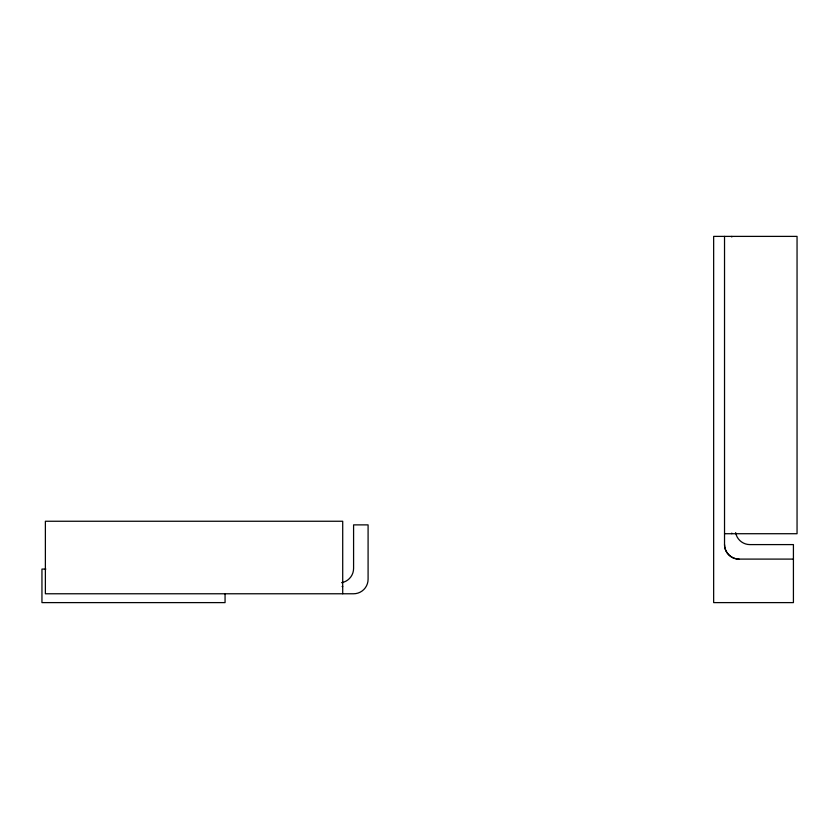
<?xml version="1.0" encoding="UTF-8"?>
<svg xmlns="http://www.w3.org/2000/svg" width="839" height="839" viewBox="0 0 839 839"><rect width="100%" height="100%" fill="white"/><g stroke="black" fill="none" stroke-linecap="round" stroke-linejoin="round"><path stroke-width="1.26" d="M724.529 533.719L797.05 533.719L797.05 236.388L713.653 236.388L713.653 602.612L793.421 602.612L793.421 544.595L749.909 544.595A14.504 14.504 0 0 1 735.625 532.608M724.529 236.388L724.529 544.595C724.351 552.345 731.283 559.277 739.033 559.099L793.421 559.099M45.872 569.073L41.95 569.073L41.95 602.612L225.062 602.612L225.062 593.582M342.092 586.513L342.711 586.513M731.786 236.388L731.786 237.007M731.786 533.101L731.786 533.719M342.711 593.771L342.711 521.25L45.379 521.25L45.379 593.771L353.586 593.771A14.504 14.504 0 0 0 368.09 579.267L368.09 524.878L353.586 524.878L353.586 568.391A14.504 14.504 0 0 1 341.599 582.675M739.033 559.099A14.504 14.504 0 0 1 724.529 544.595"/></g></svg>
